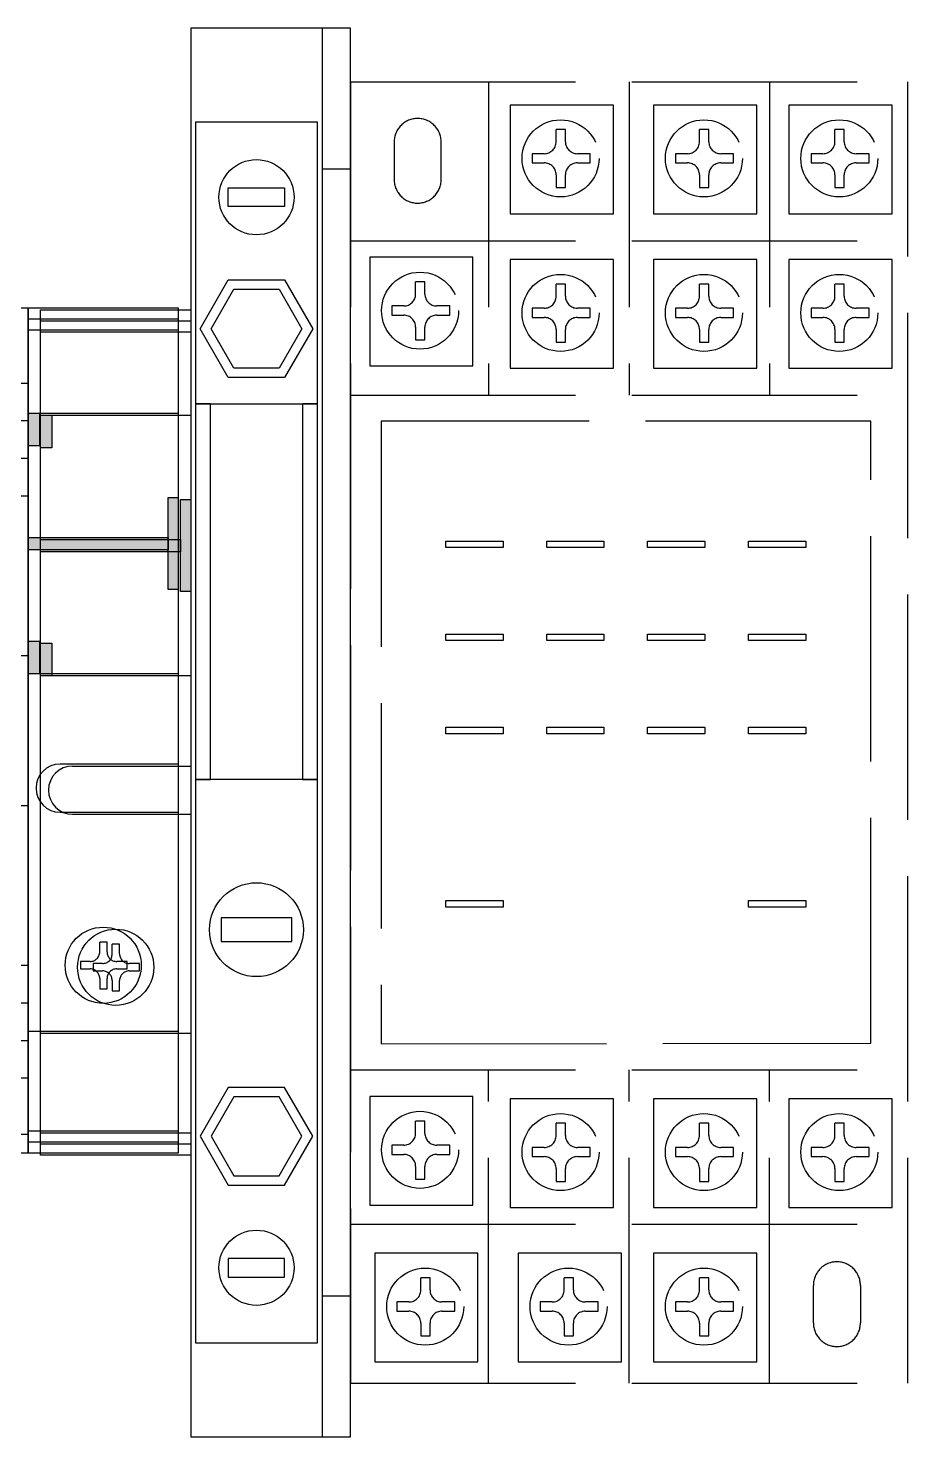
# Model space of a CAD drawing. Extents: x 315602 to 316402, y 371938 to 373738.
# Drawn here: x 316001.7 to 316048.6, y 372427 to 372502 of the extents above; entities that cross this region are included whole.
import ezdxf

# ---------------------------------------------------------------- set-up
doc = ezdxf.new("R2010")
doc.units = 0
doc.header["$MEASUREMENT"] = 0
doc.linetypes.add('ACAD_ISO02W100', pattern=[15, 12, -3])
for name, color, linetype in [('DRAW', 123, 'Continuous'), ('Layer1', 7, 'Continuous'), ('文字', 3, 'Continuous')]:
    doc.layers.add(name, color=color, linetype=linetype)

# ---------------------------------------------------------------- blocks, each defined once
blk = doc.blocks.new('40527222006fe534b-6d79-462f-b717-368993766774')
for points in [[(4.866, -151.769), (4.866, -151.168), (3.117, -151.168), (3.117, -151.769)], [(9.73, -158.621), (10.39, -158.621), (10.39, -151.168), (9.73, -151.168)], [(15.254, -151.168), (15.254, -151.769), (17.003, -151.769), (17.003, -151.168)], [(7.608, -158.621), (7.608, -159.168), (12.512, -159.168), (12.512, -158.621)]]:
    blk.add_hatch(color=7).paths.add_polyline_path(points)
at = {"color": 3}
for p, q in [((-21.393, -144.166), (-21.393, -151.168)), ((-18.393, -144.166), (-18.393, -151.168)), ((-16.393, -144.166), (-16.393, -151.168)), ((-14.393, -144.166), (-14.393, -151.168)), ((-12.393, -144.166), (-12.393, -151.168)), ((-3.893, -144.166), (-3.893, -151.168)), ((4.107, -144.166), (4.107, -151.168)), ((12.607, -144.166), (12.607, -151.168)), ((14.607, -144.166), (14.607, -151.168)), ((16.607, -144.166), (16.607, -151.168)), ((18.607, -144.166), (18.607, -151.168))]:
    blk.add_line(p, q, dxfattribs=at)
at = {"color": 0}
for p, q in [((-21.8, -151.168), (-21.8, -159.168)), ((-21.207, -151.168), (-21.207, -159.168)), ((-15.91, -151.168), (-15.91, -159.168)), ((21.435, -151.168), (21.435, -159.168)), ((22.027, -151.168), (22.027, -159.168)), ((-4.246, -152.871), (-4.246, -159.168)), ((-1.677, -152.871), (-1.677, -159.168))]:
    blk.add_line(p, q, dxfattribs=at)
at = {"color": 3, "elevation": 0}
blk.add_lwpolyline([(22.607, -144.166), (22.607, -151.168), (-22.393, -151.168), (-22.393, -144.166)], close=True, dxfattribs=at)
at = {"color": 0, "elevation": 0}
for points in [[(22.607, -151.168), (22.607, -159.168), (-22.393, -159.168), (-22.393, -151.168)], [(17.003, -151.168), (17.003, -159.168), (3.117, -159.168), (3.117, -151.168)], [(4.866, -151.168), (4.866, -151.769), (3.117, -151.769), (3.117, -151.168)], [(10.39, -151.168), (10.39, -158.621), (9.73, -158.621), (9.73, -151.168)], [(17.003, -151.168), (17.003, -151.769), (15.254, -151.769), (15.254, -151.168)], [(12.512, -158.621), (12.512, -159.168), (7.608, -159.168), (7.608, -158.621)]]:
    blk.add_lwpolyline(points, close=True, dxfattribs=at)
at = {"color": 0}
blk.add_arc((-2.962, -152.871), 1.284, 0, 180, dxfattribs=at)
at = {"layer": 'Layer1', "color": 7, "lineweight": -3, "ltscale": 50}
blk.add_circle((-12.393, -155.168), 2.029, dxfattribs=at)
at = {"layer": '文字', "color": 7, "linetype": 'ACAD_ISO02W100'}
for p, q in [((-12.587, -153.962), (-12.587, -154.472)), ((-12.193, -153.962), (-12.587, -153.962)), ((-12.193, -154.472), (-12.193, -153.962)), ((-13.096, -154.981), (-13.64, -154.981)), ((-13.64, -154.981), (-13.64, -155.375)), ((-11.684, -154.981), (-11.168, -154.981)), ((-11.168, -155.375), (-11.168, -154.981)), ((-13.64, -155.375), (-13.096, -155.375)), ((-12.587, -155.884), (-12.587, -156.435)), ((-12.193, -156.435), (-12.193, -155.884)), ((-11.684, -155.375), (-11.168, -155.375)), ((-12.587, -156.435), (-12.193, -156.435))]:
    blk.add_line(p, q, dxfattribs=at)
for centre, start, end in [((-13.096, -154.472), 270, 0), ((-11.684, -154.472), 180, 270), ((-13.096, -155.884), 0, 90), ((-11.684, -155.884), 90, 180)]:
    blk.add_arc(centre, 0.509, start, end, dxfattribs=at)
blk = doc.blocks.new('159495618539229b4a-48b0-4ae1-b51d-c17139f2bccf')
for points in [[(4.758, 158.567), (4.758, 159.168), (3.009, 159.168), (3.009, 158.567)], [(9.622, 151.715), (10.283, 151.715), (10.283, 159.168), (9.622, 159.168)], [(15.147, 159.168), (15.147, 158.567), (16.896, 158.567), (16.896, 159.168)], [(7.501, 151.715), (7.501, 151.168), (12.405, 151.168), (12.405, 151.715)]]:
    blk.add_hatch(color=7).paths.add_polyline_path(points)
at = {"color": 0}
for p, q in [((-21.907, 159.168), (-21.907, 151.168)), ((-21.315, 159.168), (-21.315, 151.168)), ((-16.017, 159.168), (-16.017, 151.168)), ((21.327, 159.168), (21.327, 151.168)), ((21.92, 159.168), (21.92, 151.168)), ((-4.353, 157.465), (-4.353, 151.168)), ((-1.785, 157.465), (-1.785, 151.168))]:
    blk.add_line(p, q, dxfattribs=at)
at = {"color": 0, "elevation": 0}
for points in [[(22.5, 159.168), (22.5, 151.168), (-22.5, 151.168), (-22.5, 159.168)], [(16.896, 159.168), (16.896, 151.168), (3.009, 151.168), (3.009, 159.168)], [(4.758, 159.168), (4.758, 158.567), (3.009, 158.567), (3.009, 159.168)], [(10.283, 159.168), (10.283, 151.715), (9.622, 151.715), (9.622, 159.168)], [(16.896, 159.168), (16.896, 158.567), (15.147, 158.567), (15.147, 159.168)], [(12.405, 151.715), (12.405, 151.168), (7.501, 151.168), (7.501, 151.715)]]:
    blk.add_lwpolyline(points, close=True, dxfattribs=at)
at = {"color": 0}
blk.add_arc((-3.069, 157.465), 1.284, 0, 180, dxfattribs=at)
at = {"layer": 'DRAW', "color": 7, "ltscale": 0.3, "elevation": 0}
for points in [[(37.5, 142.668), (37.5, 151.168), (-37.5, 151.168), (-37.5, 142.668)], [(-2.5, 144.418), (-2.5, 150.918), (-32.5, 150.918), (-32.5, 144.418)], [(17.5, 150.118), (17.5, 150.918), (-2.5, 150.918), (-2.5, 150.118)], [(32.5, 144.418), (32.5, 150.918), (17.5, 150.918), (17.5, 144.418)], [(-24.098, 146.168), (-21.5, 144.668), (-18.902, 146.168), (-18.902, 149.168), (-21.5, 150.668), (-24.098, 149.168)], [(-23.598, 146.457), (-21.5, 145.245), (-19.402, 146.457), (-19.402, 148.879), (-21.5, 150.091), (-23.598, 148.879)], [(24.098, 146.168), (21.5, 144.668), (18.902, 146.168), (18.902, 149.168), (21.5, 150.668), (24.098, 149.168)], [(23.598, 146.457), (21.5, 145.245), (19.402, 146.457), (19.402, 148.879), (21.5, 150.091), (23.598, 148.879)], [(-9.875, 145.793), (-9.875, 149.543), (-11.125, 149.543), (-11.125, 145.793)], [(-28, 146.168), (-28, 149.168), (-29, 149.168), (-29, 146.168)], [(28, 146.168), (28, 149.168), (29, 149.168), (29, 146.168)], [(17.5, 144.418), (17.5, 145.218), (-2.5, 145.218), (-2.5, 144.418)], [(37.5, 142.668), (37.5, 144.168), (-37.5, 144.168), (-37.5, 142.668)], [(30, 142.668), (30, 144.168), (-30, 144.168), (-30, 142.668)]]:
    blk.add_lwpolyline(points, close=True, dxfattribs=at)
at = {"layer": 'DRAW', "color": 7, "ltscale": 0.3}
for centre, radius in [((-10.5, 147.668), 2.5), ((-28.5, 147.668), 2), ((28.5, 147.668), 2)]:
    blk.add_circle(centre, radius, dxfattribs=at)
at = {"layer": 'Layer1', "color": 7, "lineweight": -3, "ltscale": 50}
blk.add_circle((-12.5, 155.168), 2.029, dxfattribs=at)
at = {"layer": '文字', "color": 7, "linetype": 'ACAD_ISO02W100'}
for p, q in [((-12.694, 156.374), (-12.694, 155.864)), ((-12.3, 156.374), (-12.694, 156.374)), ((-12.3, 155.864), (-12.3, 156.374)), ((-13.204, 155.355), (-13.748, 155.355)), ((-13.748, 155.355), (-13.748, 154.961)), ((-11.791, 155.355), (-11.275, 155.355)), ((-11.275, 154.961), (-11.275, 155.355)), ((-13.748, 154.961), (-13.204, 154.961)), ((-11.791, 154.961), (-11.275, 154.961)), ((-12.694, 154.452), (-12.694, 153.901)), ((-12.694, 153.901), (-12.3, 153.901)), ((-12.3, 153.901), (-12.3, 154.452))]:
    blk.add_line(p, q, dxfattribs=at)
at = {"layer": '文字', "color": 0, "linetype": 'ACAD_ISO02W100'}
for p, q in [((34.65, 142.668), (-34.65, 142.668)), ((-34.65, 142.668), (-34.65, 112.968)), ((-34.65, 142.668), (-34.65, 112.968)), ((-26.184, 142.668), (-26.184, 112.968)), ((-17.956, 142.668), (-17.956, 112.968)), ((17.956, 142.668), (17.956, 112.968)), ((26.184, 142.668), (26.184, 112.968)), ((34.65, 142.668), (34.65, 112.968)), ((-22.464, 140.461), (-22.464, 139.825)), ((-21.972, 140.461), (-22.464, 140.461)), ((-21.972, 139.825), (-21.972, 140.461)), ((22.216, 140.461), (22.216, 139.825)), ((22.709, 140.461), (22.216, 140.461)), ((22.709, 139.825), (22.709, 140.461)), ((-30.811, 140.188), (-30.811, 139.552)), ((-30.319, 140.188), (-30.811, 140.188)), ((-30.319, 139.552), (-30.319, 140.188)), ((-31.447, 138.915), (-32.128, 138.915)), ((-32.128, 138.915), (-32.128, 138.423)), ((-30.319, 138.915), (-30.319, 138.915)), ((-29.682, 138.915), (-29.037, 138.915)), ((-29.037, 138.423), (-29.037, 138.915)), ((-23.101, 139.188), (-23.781, 139.188)), ((-23.781, 139.188), (-23.781, 138.696)), ((-21.972, 139.188), (-21.972, 139.188)), ((-21.335, 139.188), (-20.69, 139.188)), ((-20.69, 138.696), (-20.69, 139.188)), ((21.58, 139.188), (20.9, 139.188)), ((20.9, 139.188), (20.9, 138.696)), ((22.709, 139.188), (22.709, 139.188)), ((23.345, 139.188), (23.991, 139.188)), ((23.991, 138.696), (23.991, 139.188)), ((-32.128, 138.423), (-31.447, 138.423)), ((-29.682, 138.423), (-29.037, 138.423)), ((-23.781, 138.696), (-23.101, 138.696)), ((-22.464, 138.059), (-22.464, 137.371)), ((-21.972, 137.371), (-21.972, 138.059)), ((-21.335, 138.696), (-20.69, 138.696)), ((20.9, 138.696), (21.58, 138.696)), ((22.216, 138.059), (22.216, 137.371)), ((22.709, 137.371), (22.709, 138.059)), ((23.345, 138.696), (23.991, 138.696)), ((-30.811, 137.786), (-30.811, 137.097)), ((-30.319, 137.097), (-30.319, 137.786)), ((-22.464, 137.371), (-21.972, 137.371)), ((22.216, 137.371), (22.709, 137.371)), ((-30.811, 137.097), (-30.319, 137.097)), ((-34.65, 135.303), (-17.956, 135.303)), ((34.65, 135.303), (17.956, 135.303)), ((-22.583, 132.976), (-22.583, 132.339)), ((-22.091, 132.976), (-22.583, 132.976)), ((-22.091, 132.339), (-22.091, 132.976)), ((22.097, 132.976), (22.097, 132.339)), ((22.59, 132.976), (22.097, 132.976)), ((22.59, 132.339), (22.59, 132.976)), ((30.325, 132.976), (30.325, 132.339)), ((30.817, 132.976), (30.325, 132.976)), ((30.817, 132.339), (30.817, 132.976)), ((-30.811, 132.551), (-30.811, 131.914)), ((-30.319, 132.551), (-30.811, 132.551)), ((-30.319, 131.914), (-30.319, 132.551)), ((-31.447, 131.278), (-32.128, 131.278)), ((-32.128, 131.278), (-32.128, 130.785)), ((-30.319, 131.278), (-30.319, 131.278)), ((-29.682, 131.278), (-29.037, 131.278)), ((-29.037, 130.785), (-29.037, 131.278)), ((-23.22, 131.703), (-23.9, 131.703)), ((-23.9, 131.703), (-23.9, 131.21)), ((-22.091, 131.703), (-22.091, 131.703)), ((-21.454, 131.703), (-20.809, 131.703)), ((-20.809, 131.21), (-20.809, 131.703)), ((21.461, 131.703), (20.781, 131.703)), ((20.781, 131.703), (20.781, 131.21)), ((22.59, 131.703), (22.59, 131.703)), ((23.226, 131.703), (23.871, 131.703)), ((23.871, 131.21), (23.871, 131.703)), ((29.688, 131.703), (29.008, 131.703)), ((29.008, 131.703), (29.008, 131.21)), ((30.817, 131.703), (30.817, 131.703)), ((31.454, 131.703), (32.099, 131.703)), ((32.099, 131.21), (32.099, 131.703)), ((-32.128, 130.785), (-31.447, 130.785)), ((-29.682, 130.785), (-29.037, 130.785)), ((-23.9, 131.21), (-23.22, 131.21)), ((-22.583, 130.574), (-22.583, 129.885)), ((-22.091, 129.885), (-22.091, 130.574)), ((-21.454, 131.21), (-20.809, 131.21)), ((20.781, 131.21), (21.461, 131.21)), ((22.097, 130.574), (22.097, 129.885)), ((22.59, 129.885), (22.59, 130.574)), ((23.226, 131.21), (23.871, 131.21)), ((29.008, 131.21), (29.688, 131.21)), ((30.325, 130.574), (30.325, 129.885)), ((30.817, 129.885), (30.817, 130.574)), ((31.454, 131.21), (32.099, 131.21)), ((-30.811, 130.149), (-30.811, 129.46)), ((-30.319, 129.46), (-30.319, 130.149)), ((-22.583, 129.885), (-22.091, 129.885)), ((22.097, 129.885), (22.59, 129.885)), ((30.325, 129.885), (30.817, 129.885)), ((-30.811, 129.46), (-30.319, 129.46)), ((-34.65, 127.818), (-17.956, 127.818)), ((34.65, 127.818), (17.956, 127.818)), ((-30.811, 125.338), (-30.811, 124.702)), ((-30.319, 125.338), (-30.811, 125.338)), ((-30.319, 124.702), (-30.319, 125.338)), ((-22.583, 125.338), (-22.583, 124.702)), ((-22.091, 125.338), (-22.583, 125.338)), ((-22.091, 124.702), (-22.091, 125.338)), ((22.097, 125.338), (22.097, 124.702)), ((22.59, 125.338), (22.097, 125.338)), ((22.59, 124.702), (22.59, 125.338)), ((30.325, 125.338), (30.325, 124.702)), ((30.817, 125.338), (30.325, 125.338)), ((30.817, 124.702), (30.817, 125.338)), ((-31.447, 124.065), (-32.128, 124.065)), ((-32.128, 124.065), (-32.128, 123.573)), ((-30.319, 124.065), (-30.319, 124.065)), ((-29.682, 124.065), (-29.037, 124.065)), ((-29.037, 123.573), (-29.037, 124.065)), ((-23.22, 124.065), (-23.9, 124.065)), ((-23.9, 124.065), (-23.9, 123.573)), ((-22.091, 124.065), (-22.091, 124.065)), ((-21.454, 124.065), (-20.809, 124.065)), ((-20.809, 123.573), (-20.809, 124.065)), ((21.461, 124.065), (20.781, 124.065)), ((20.781, 124.065), (20.781, 123.573)), ((22.59, 124.065), (22.59, 124.065)), ((23.226, 124.065), (23.871, 124.065)), ((23.871, 123.573), (23.871, 124.065)), ((29.688, 124.065), (29.008, 124.065)), ((29.008, 124.065), (29.008, 123.573)), ((30.817, 124.065), (30.817, 124.065)), ((31.454, 124.065), (32.099, 124.065)), ((32.099, 123.573), (32.099, 124.065)), ((-32.128, 123.573), (-31.447, 123.573)), ((-29.682, 123.573), (-29.037, 123.573)), ((-23.9, 123.573), (-23.22, 123.573)), ((-21.454, 123.573), (-20.809, 123.573)), ((20.781, 123.573), (21.461, 123.573)), ((23.226, 123.573), (23.871, 123.573)), ((29.008, 123.573), (29.688, 123.573)), ((31.454, 123.573), (32.099, 123.573)), ((-30.811, 122.936), (-30.811, 122.247)), ((-30.319, 122.247), (-30.319, 122.936)), ((-22.583, 122.936), (-22.583, 122.247)), ((-22.091, 122.247), (-22.091, 122.936)), ((22.097, 122.936), (22.097, 122.247)), ((22.59, 122.247), (22.59, 122.936)), ((30.325, 122.936), (30.325, 122.247)), ((30.817, 122.247), (30.817, 122.936)), ((-30.811, 122.247), (-30.319, 122.247)), ((-22.583, 122.247), (-22.091, 122.247)), ((22.097, 122.247), (22.59, 122.247)), ((30.325, 122.247), (30.817, 122.247)), ((-34.65, 120.332), (-17.956, 120.332)), ((34.65, 120.332), (17.956, 120.332)), ((-22.583, 118.126), (-22.583, 117.489)), ((-22.091, 118.126), (-22.583, 118.126)), ((-22.091, 117.489), (-22.091, 118.126)), ((22.097, 118.126), (22.097, 117.489)), ((22.59, 118.126), (22.097, 118.126)), ((22.59, 117.489), (22.59, 118.126)), ((30.325, 118.126), (30.325, 117.489)), ((30.817, 118.126), (30.325, 118.126)), ((30.817, 117.489), (30.817, 118.126)), ((-23.22, 116.853), (-23.9, 116.853)), ((-23.9, 116.853), (-23.9, 116.36)), ((-23.9, 116.36), (-23.22, 116.36)), ((-22.091, 116.853), (-22.091, 116.853)), ((-21.454, 116.853), (-20.809, 116.853)), ((-21.454, 116.36), (-20.809, 116.36)), ((-20.809, 116.36), (-20.809, 116.853)), ((21.461, 116.853), (20.781, 116.853)), ((20.781, 116.853), (20.781, 116.36)), ((20.781, 116.36), (21.461, 116.36)), ((22.59, 116.853), (22.59, 116.853)), ((23.226, 116.853), (23.871, 116.853)), ((23.226, 116.36), (23.871, 116.36)), ((23.871, 116.36), (23.871, 116.853)), ((29.688, 116.853), (29.008, 116.853)), ((29.008, 116.853), (29.008, 116.36)), ((29.008, 116.36), (29.688, 116.36)), ((30.817, 116.853), (30.817, 116.853)), ((31.454, 116.853), (32.099, 116.853)), ((31.454, 116.36), (32.099, 116.36)), ((32.099, 116.36), (32.099, 116.853)), ((-22.583, 115.724), (-22.583, 115.035)), ((-22.091, 115.035), (-22.091, 115.724)), ((22.097, 115.724), (22.097, 115.035)), ((22.59, 115.035), (22.59, 115.724)), ((30.325, 115.724), (30.325, 115.035)), ((30.817, 115.035), (30.817, 115.724)), ((-22.583, 115.035), (-22.091, 115.035)), ((22.097, 115.035), (22.59, 115.035)), ((30.325, 115.035), (30.817, 115.035)), ((-34.65, 112.968), (34.65, 112.968))]:
    blk.add_line(p, q, dxfattribs=at)
at = {"layer": '文字', "color": 0, "linetype": 'ACAD_ISO02W100', "elevation": 0}
for points in [[(-33.514, 141.365), (-33.514, 135.868), (-27.727, 135.868), (-27.727, 141.365)], [(-25.167, 141.638), (-25.167, 136.141), (-19.38, 136.141), (-19.38, 141.638)], [(-16.569, 141.021), (-16.546, 114.939), (16.569, 114.939), (16.569, 141.021)], [(19.514, 141.638), (19.514, 136.141), (25.3, 136.141), (25.3, 141.638)], [(-8.946, 137.573), (-8.946, 134.527), (-9.295, 134.527), (-9.295, 137.573)], [(0.283, 137.573), (0.283, 134.527), (-0.066, 134.527), (-0.066, 137.573)], [(5.238, 137.573), (5.238, 134.527), (4.889, 134.527), (4.889, 137.573)], [(10.193, 137.573), (10.193, 134.527), (9.844, 134.527), (9.844, 137.573)], [(-33.514, 133.727), (-33.514, 128.23), (-27.727, 128.23), (-27.727, 133.727)], [(-25.286, 134.152), (-25.286, 128.656), (-19.499, 128.656), (-19.499, 134.152)], [(19.394, 134.152), (19.394, 128.656), (25.181, 128.656), (25.181, 134.152)], [(27.622, 134.152), (27.622, 128.656), (33.409, 128.656), (33.409, 134.152)], [(0.283, 132.201), (0.283, 129.155), (-0.066, 129.155), (-0.066, 132.201)], [(5.238, 132.201), (5.238, 129.155), (4.889, 129.155), (4.889, 132.201)], [(10.193, 132.201), (10.193, 129.155), (9.844, 129.155), (9.844, 132.201)], [(0.283, 126.829), (0.283, 123.783), (-0.066, 123.783), (-0.066, 126.829)], [(5.238, 126.829), (5.238, 123.783), (4.889, 123.783), (4.889, 126.829)], [(10.193, 126.829), (10.193, 123.783), (9.844, 123.783), (9.844, 126.829)], [(-33.514, 126.515), (-33.514, 121.018), (-27.727, 121.018), (-27.727, 126.515)], [(-25.286, 126.515), (-25.286, 121.018), (-19.499, 121.018), (-19.499, 126.515)], [(19.394, 126.515), (19.394, 121.018), (25.181, 121.018), (25.181, 126.515)], [(27.622, 126.515), (27.622, 121.018), (33.409, 121.018), (33.409, 126.515)], [(-8.946, 121.457), (-8.946, 118.411), (-9.295, 118.411), (-9.295, 121.457)], [(0.283, 121.457), (0.283, 118.411), (-0.066, 118.411), (-0.066, 121.457)], [(5.238, 121.457), (5.238, 118.411), (4.889, 118.411), (4.889, 121.457)], [(10.193, 121.457), (10.193, 118.411), (9.844, 118.411), (9.844, 121.457)], [(-25.286, 119.302), (-25.286, 113.806), (-19.499, 113.806), (-19.499, 119.302)], [(19.394, 119.302), (19.394, 113.806), (25.181, 113.806), (25.181, 119.302)], [(27.622, 119.302), (27.622, 113.806), (33.409, 113.806), (33.409, 119.302)]]:
    blk.add_lwpolyline(points, close=True, dxfattribs=at)
for points in [[(28.185, 139.082), (28.185, 139.082, 0.414214), (29.438, 137.83), (31.438, 137.83, 0.414214), (32.69, 139.082), (32.69, 139.082, 0.414214), (31.438, 140.335), (29.438, 140.335, 0.414214)], [(-28.185, 116.747), (-28.185, 116.747, -0.414214), (-29.438, 115.494), (-31.438, 115.494, -0.414214), (-32.69, 116.747), (-32.69, 116.747, -0.414214), (-31.438, 118), (-29.438, 118, -0.414214)]]:
    blk.add_lwpolyline(points, format="xyb", close=True, dxfattribs=at)
at = {"layer": '文字', "color": 0, "linetype": 'ACAD_ISO02W100'}
for centre in [(-22.221, 138.954), (22.459, 138.954), (-30.568, 138.681), (-22.34, 131.469), (22.34, 131.469), (30.568, 131.469), (-30.568, 131.044), (-30.568, 123.831), (-22.34, 123.831), (22.34, 123.831), (30.568, 123.831), (-22.34, 116.619), (22.34, 116.619), (30.568, 116.619)]:
    blk.add_circle(centre, 2.051, dxfattribs=at)
at = {"layer": '文字', "color": 7, "linetype": 'ACAD_ISO02W100'}
for centre, start, end in [((-13.204, 155.864), 270, 0), ((-11.791, 155.864), 180, 270), ((-13.204, 154.452), 0, 90), ((-11.791, 154.452), 90, 180)]:
    blk.add_arc(centre, 0.509, start, end, dxfattribs=at)
at = {"layer": '文字', "color": 0, "linetype": 'ACAD_ISO02W100'}
for centre, start, end in [((-31.447, 139.552), 270, 0), ((-29.682, 139.552), 180, 270), ((-23.101, 139.825), 270, 0), ((-21.335, 139.825), 180, 270), ((21.58, 139.825), 270, 0), ((23.345, 139.825), 180, 270), ((-31.447, 137.786), 0, 90), ((-29.682, 137.786), 90, 180), ((-23.101, 138.059), 0, 90), ((-21.335, 138.059), 90, 180), ((21.58, 138.059), 0, 90), ((23.345, 138.059), 90, 180), ((-23.22, 132.339), 270, 0), ((-21.454, 132.339), 180, 270), ((21.461, 132.339), 270, 0), ((23.226, 132.339), 180, 270), ((29.688, 132.339), 270, 0), ((31.454, 132.339), 180, 270), ((-31.447, 131.914), 270, 0), ((-29.682, 131.914), 180, 270), ((-31.447, 130.149), 0, 90), ((-29.682, 130.149), 90, 180), ((-23.22, 130.574), 0, 90), ((-21.454, 130.574), 90, 180), ((21.461, 130.574), 0, 90), ((23.226, 130.574), 90, 180), ((29.688, 130.574), 0, 90), ((31.454, 130.574), 90, 180), ((-31.447, 124.702), 270, 0), ((-29.682, 124.702), 180, 270), ((-23.22, 124.702), 270, 0), ((-21.454, 124.702), 180, 270), ((21.461, 124.702), 270, 0), ((23.226, 124.702), 180, 270), ((29.688, 124.702), 270, 0), ((31.454, 124.702), 180, 270), ((-31.447, 122.936), 0, 90), ((-29.682, 122.936), 90, 180), ((-23.22, 122.936), 0, 90), ((-21.454, 122.936), 90, 180), ((21.461, 122.936), 0, 90), ((23.226, 122.936), 90, 180), ((29.688, 122.936), 0, 90), ((31.454, 122.936), 90, 180), ((-23.22, 117.489), 270, 0), ((-21.454, 117.489), 180, 270), ((21.461, 117.489), 270, 0), ((23.226, 117.489), 180, 270), ((29.688, 117.489), 270, 0), ((31.454, 117.489), 180, 270), ((-23.22, 115.724), 0, 90), ((-21.454, 115.724), 90, 180), ((21.461, 115.724), 0, 90), ((23.226, 115.724), 90, 180), ((29.688, 115.724), 0, 90), ((31.454, 115.724), 90, 180)]:
    blk.add_arc(centre, 0.637, start, end, dxfattribs=at)

msp = doc.modelspace()

# ---------------------------------------------------------------- block references
at = {"rotation": 90}
for name, p in [('40527222006fe534b-6d79-462f-b717-368993766774', (315850.566, 372464.461)), ('159495618539229b4a-48b0-4ae1-b51d-c17139f2bccf', (316161.566, 372464.461))]:
    msp.add_blockref(name, p, dxfattribs=at)

doc.saveas('drawing.dxf')
